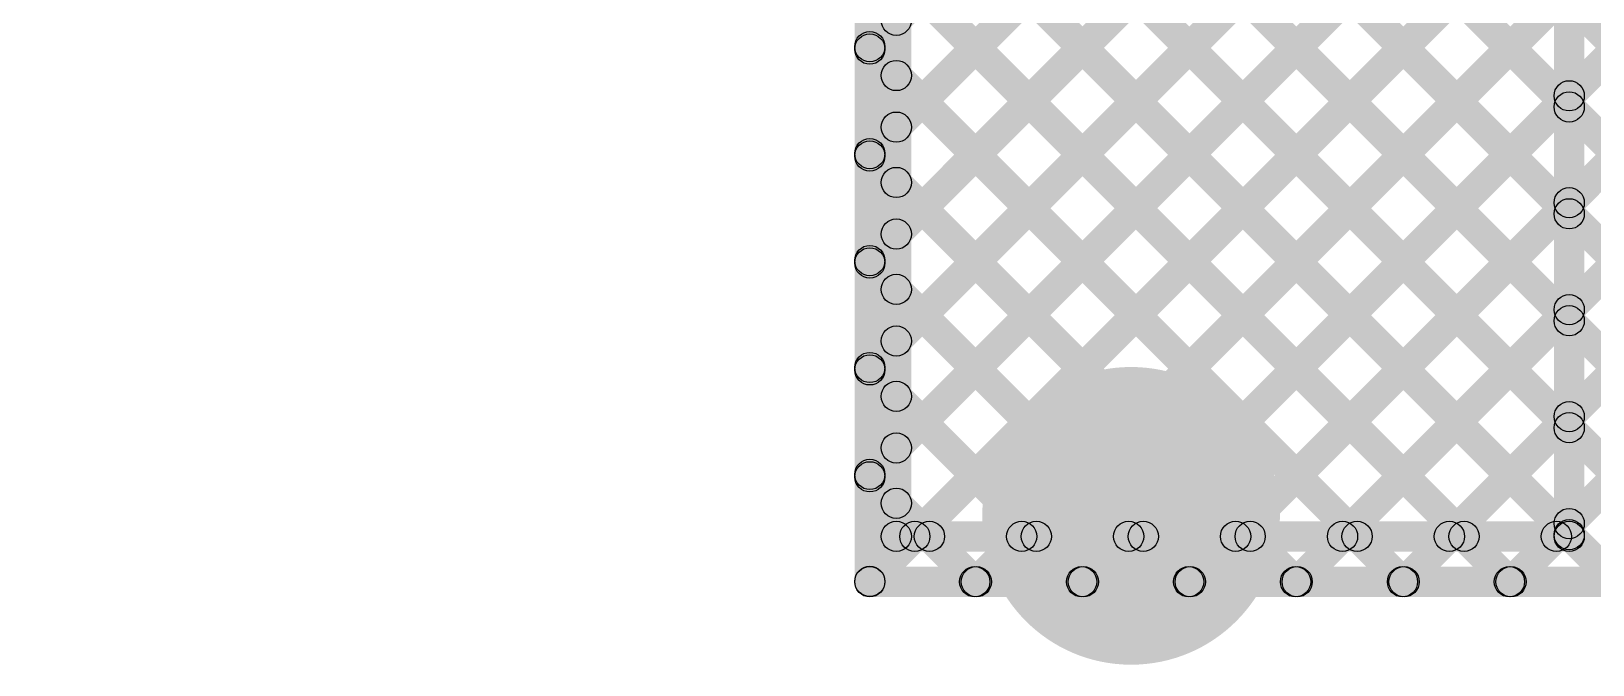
# Model space of a CAD drawing. Header units: millimetres. Extents: x -0.24 to 2.5, y 0 to 2.55.
# Drawn here: x -0.1728 to 0.2402, y 0.058 to 0.2256 of the extents above; entities that cross this region are included whole.
import ezdxf

# ---------------------------------------------------------------- set-up
doc = ezdxf.new("R2010")
doc.units = ezdxf.units.MM
doc.header["$MEASUREMENT"] = 0
for name, color, linetype in [('BottomLayer', 5, 'Continuous'), ('BottomSolder', 6, 'Continuous'), ('MultiLayer', 9, 'Continuous'), ('PadHoleLayer', 156, 'Continuous'), ('TopLayer', 1, 'Continuous'), ('TopSolder', 216, 'Continuous')]:
    doc.layers.add(name, color=color, linetype=linetype)

msp = doc.modelspace()

# ---------------------------------------------------------------- hatches: boundary and pattern name
at = {"layer": 'BottomLayer'}
for points in [[(-0.17283, 0.63506), (-0.16717, 0.64071), (0.32383, 0.14971), (0.31817, 0.14406)], [(-0.17283, 0.60677), (-0.16717, 0.61243), (0.3275, 0.11775), (0.32185, 0.1121)], [(-0.17283, 0.57849), (-0.16717, 0.58414), (0.33414, 0.08283), (0.32849, 0.07717)], [(-0.17283, 0.5502), (-0.16717, 0.55586), (0.30586, 0.08283), (0.3002, 0.07717)], [(-0.17283, 0.52192), (-0.16717, 0.52758), (0.27758, 0.08283), (0.27192, 0.07717)], [(-0.17283, 0.49364), (-0.16717, 0.49929), (0.24929, 0.08283), (0.24364, 0.07717)], [(0.05183, 0.21869), (0.04617, 0.22435), (0.31817, 0.49635), (0.32383, 0.49069)], [(0.05183, 0.19041), (0.04617, 0.19607), (0.31817, 0.46807), (0.32383, 0.46241)], [(0.05183, 0.16213), (0.04617, 0.16778), (0.31817, 0.43978), (0.32383, 0.43413)], [(0.05183, 0.13384), (0.04617, 0.1395), (0.31817, 0.4115), (0.32383, 0.40584)], [(0.05183, 0.10556), (0.04617, 0.11121), (0.31817, 0.38321), (0.32383, 0.37756)], [(0.05183, 0.07727), (0.04617, 0.08293), (0.31817, 0.35493), (0.32383, 0.34927)], [(0.08001, 0.07717), (0.07436, 0.08283), (0.31817, 0.32664), (0.32383, 0.32099)], [(0.1083, 0.07717), (0.10264, 0.08283), (0.31817, 0.29836), (0.32383, 0.2927)], [(0.13658, 0.07717), (0.13092, 0.08283), (0.31817, 0.27008), (0.32383, 0.26442)], [(0.053, 0.08), (0.045, 0.08), (0.045, 0.262), (0.053, 0.262)], [(0.04617, 0.24635), (0.05183, 0.25201), (0.22101, 0.08283), (0.21535, 0.07717)], [(0.16486, 0.07717), (0.15921, 0.08283), (0.31817, 0.24179), (0.32383, 0.23614)], [(0.04617, 0.21807), (0.05183, 0.22372), (0.19272, 0.08283), (0.18707, 0.07717)], [(0.19315, 0.07717), (0.18749, 0.08283), (0.31817, 0.21351), (0.32383, 0.20785)], [(0.04617, 0.18978), (0.05183, 0.19544), (0.16444, 0.08283), (0.15878, 0.07717)], [(0.22143, 0.07717), (0.21578, 0.08283), (0.31817, 0.18522), (0.32383, 0.17957)], [(0.04617, 0.1615), (0.05183, 0.16715), (0.13615, 0.08283), (0.1305, 0.07717)], [(0.04617, 0.13321), (0.05183, 0.13887), (0.10787, 0.08283), (0.10221, 0.07717)], [(0.04617, 0.10493), (0.05183, 0.11059), (0.07959, 0.08283), (0.07393, 0.07717)], [(0.049, 0.076), (0.049, 0.084), (0.34152, 0.084), (0.34152, 0.076)]]:
    msp.add_hatch(color=5, dxfattribs=at).paths.add_polyline_path(points)
h = msp.add_hatch(color=5, dxfattribs=at)
edge = h.paths.add_edge_path()
edge.add_arc((0.049, 0.22152), 0.004, 0, 360)
h = msp.add_hatch(color=5, dxfattribs=at)
edge = h.paths.add_edge_path()
edge.add_arc((0.049, 0.22089), 0.004, 0, 360)
h = msp.add_hatch(color=5, dxfattribs=at)
edge = h.paths.add_edge_path()
edge.add_arc((0.049, 0.19324), 0.004, 0, 360)
h = msp.add_hatch(color=5, dxfattribs=at)
edge = h.paths.add_edge_path()
edge.add_arc((0.049, 0.19261), 0.004, 0, 360)
h = msp.add_hatch(color=5, dxfattribs=at)
edge = h.paths.add_edge_path()
edge.add_arc((0.049, 0.16495), 0.004, 0, 360)
h = msp.add_hatch(color=5, dxfattribs=at)
edge = h.paths.add_edge_path()
edge.add_arc((0.049, 0.16433), 0.004, 0, 360)
h = msp.add_hatch(color=5, dxfattribs=at)
edge = h.paths.add_edge_path()
edge.add_arc((0.049, 0.13667), 0.004, 0, 360)
h = msp.add_hatch(color=5, dxfattribs=at)
edge = h.paths.add_edge_path()
edge.add_arc((0.049, 0.13604), 0.004, 0, 360)
h = msp.add_hatch(color=5, dxfattribs=at)
edge = h.paths.add_edge_path()
edge.add_arc((0.11811, 0.09743), 0.03, 0, 360)
h = msp.add_hatch(color=5, dxfattribs=at)
edge = h.paths.add_edge_path()
edge.add_arc((0.049, 0.10839), 0.004, 0, 360)
h = msp.add_hatch(color=5, dxfattribs=at)
edge = h.paths.add_edge_path()
edge.add_arc((0.049, 0.10776), 0.004, 0, 360)
h = msp.add_hatch(color=5, dxfattribs=at)
edge = h.paths.add_edge_path()
edge.add_arc((0.049, 0.0801), 0.004, 0, 360)
h = msp.add_hatch(color=5, dxfattribs=at)
edge = h.paths.add_edge_path()
edge.add_arc((0.049, 0.08), 0.004, 0, 360)
h = msp.add_hatch(color=5, dxfattribs=at)
edge = h.paths.add_edge_path()
edge.add_arc((0.049, 0.08), 0.004, 0, 360)
h = msp.add_hatch(color=5, dxfattribs=at)
edge = h.paths.add_edge_path()
edge.add_arc((0.07676, 0.08), 0.004, 0, 360)
h = msp.add_hatch(color=5, dxfattribs=at)
edge = h.paths.add_edge_path()
edge.add_arc((0.07718, 0.08), 0.004, 0, 360)
h = msp.add_hatch(color=5, dxfattribs=at)
edge = h.paths.add_edge_path()
edge.add_arc((0.10504, 0.08), 0.004, 0, 360)
h = msp.add_hatch(color=5, dxfattribs=at)
edge = h.paths.add_edge_path()
edge.add_arc((0.10547, 0.08), 0.004, 0, 360)
h = msp.add_hatch(color=5, dxfattribs=at)
edge = h.paths.add_edge_path()
edge.add_arc((0.13333, 0.08), 0.004, 0, 360)
h = msp.add_hatch(color=5, dxfattribs=at)
edge = h.paths.add_edge_path()
edge.add_arc((0.13375, 0.08), 0.004, 0, 360)
h = msp.add_hatch(color=5, dxfattribs=at)
edge = h.paths.add_edge_path()
edge.add_arc((0.16161, 0.08), 0.004, 0, 360)
h = msp.add_hatch(color=5, dxfattribs=at)
edge = h.paths.add_edge_path()
edge.add_arc((0.16204, 0.08), 0.004, 0, 360)
h = msp.add_hatch(color=5, dxfattribs=at)
edge = h.paths.add_edge_path()
edge.add_arc((0.1899, 0.08), 0.004, 0, 360)
h = msp.add_hatch(color=5, dxfattribs=at)
edge = h.paths.add_edge_path()
edge.add_arc((0.19032, 0.08), 0.004, 0, 360)
h = msp.add_hatch(color=5, dxfattribs=at)
edge = h.paths.add_edge_path()
edge.add_arc((0.21818, 0.08), 0.004, 0, 360)
h = msp.add_hatch(color=5, dxfattribs=at)
edge = h.paths.add_edge_path()
edge.add_arc((0.2186, 0.08), 0.004, 0, 360)
at = {"layer": 'BottomSolder'}
h = msp.add_hatch(color=6, dxfattribs=at)
edge = h.paths.add_edge_path()
edge.add_arc((0.11811, 0.09743), 0.034, 0, 360)
at = {"layer": 'MultiLayer'}
h = msp.add_hatch(color=9, dxfattribs=at)
edge = h.paths.add_edge_path()
edge.add_arc((0.11811, 0.09743), 0.03, 0, 360)
at = {"layer": 'PadHoleLayer'}
h = msp.add_hatch(color=156, dxfattribs=at)
edge = h.paths.add_edge_path()
edge.add_arc((0.11811, 0.09743), 0.03937, 0, 360)
at = {"layer": 'TopLayer'}
for points in [[(0.238, 0.092), (0.23, 0.092), (0.23, 1.667), (0.238, 1.667)], [(-0.16583, 0.59977), (-0.16017, 0.60543), (0.23683, 0.20843), (0.23117, 0.20277)], [(-0.16583, 0.57149), (-0.16017, 0.57714), (0.23683, 0.18014), (0.23117, 0.17449)], [(-0.16583, 0.5432), (-0.16017, 0.54886), (0.23683, 0.15186), (0.23117, 0.1462)], [(-0.16583, 0.51492), (-0.16017, 0.52058), (0.23683, 0.12358), (0.23117, 0.11792)], [(0.05883, 0.19741), (0.05317, 0.20307), (0.23117, 0.38107), (0.23683, 0.37541)], [(0.05883, 0.16913), (0.05317, 0.17478), (0.23117, 0.35278), (0.23683, 0.34713)], [(0.05883, 0.14084), (0.05317, 0.1465), (0.23117, 0.3245), (0.23683, 0.31884)], [(0.05883, 0.11256), (0.05317, 0.11821), (0.23117, 0.29621), (0.23683, 0.29056)], [(0.06, 0.092), (0.052, 0.092), (0.052, 0.274), (0.06, 0.274)], [(0.05317, 0.26764), (0.05883, 0.27329), (0.23683, 0.09529), (0.23117, 0.08964)], [(0.06373, 0.08917), (0.05807, 0.09483), (0.23117, 0.26793), (0.23683, 0.26227)], [(0.05317, 0.23935), (0.05883, 0.24501), (0.20901, 0.09483), (0.20335, 0.08917)], [(0.09201, 0.08917), (0.08636, 0.09483), (0.23117, 0.23964), (0.23683, 0.23399)], [(0.05317, 0.21107), (0.05883, 0.21672), (0.18072, 0.09483), (0.17507, 0.08917)], [(0.1203, 0.08917), (0.11464, 0.09483), (0.23117, 0.21136), (0.23683, 0.2057)], [(0.05317, 0.18278), (0.05883, 0.18844), (0.15244, 0.09483), (0.14678, 0.08917)], [(0.14858, 0.08917), (0.14292, 0.09483), (0.23117, 0.18308), (0.23683, 0.17742)], [(0.05317, 0.1545), (0.05883, 0.16015), (0.12415, 0.09483), (0.1185, 0.08917)], [(0.17686, 0.08917), (0.17121, 0.09483), (0.23117, 0.15479), (0.23683, 0.14914)], [(0.05317, 0.12621), (0.05883, 0.13187), (0.09587, 0.09483), (0.09021, 0.08917)], [(0.20515, 0.08917), (0.19949, 0.09483), (0.23117, 0.12651), (0.23683, 0.12085)], [(0.05317, 0.09793), (0.05883, 0.10359), (0.06759, 0.09483), (0.06193, 0.08917)], [(0.056, 0.088), (0.056, 0.096), (0.234, 0.096), (0.234, 0.088)], [(0.23343, 0.08917), (0.22778, 0.09483), (0.23117, 0.09822), (0.23683, 0.09257)]]:
    msp.add_hatch(color=1, dxfattribs=at).paths.add_polyline_path(points)
h = msp.add_hatch(color=1, dxfattribs=at)
edge = h.paths.add_edge_path()
edge.add_arc((0.056, 0.22852), 0.004, 0, 360)
h = msp.add_hatch(color=1, dxfattribs=at)
edge = h.paths.add_edge_path()
edge.add_arc((0.056, 0.21389), 0.004, 0, 360)
h = msp.add_hatch(color=1, dxfattribs=at)
edge = h.paths.add_edge_path()
edge.add_arc((0.234, 0.20853), 0.004, 0, 360)
h = msp.add_hatch(color=1, dxfattribs=at)
edge = h.paths.add_edge_path()
edge.add_arc((0.234, 0.2056), 0.004, 0, 360)
h = msp.add_hatch(color=1, dxfattribs=at)
edge = h.paths.add_edge_path()
edge.add_arc((0.056, 0.20024), 0.004, 0, 360)
h = msp.add_hatch(color=1, dxfattribs=at)
edge = h.paths.add_edge_path()
edge.add_arc((0.056, 0.18561), 0.004, 0, 360)
h = msp.add_hatch(color=1, dxfattribs=at)
edge = h.paths.add_edge_path()
edge.add_arc((0.234, 0.18025), 0.004, 0, 360)
h = msp.add_hatch(color=1, dxfattribs=at)
edge = h.paths.add_edge_path()
edge.add_arc((0.234, 0.17732), 0.004, 0, 360)
h = msp.add_hatch(color=1, dxfattribs=at)
edge = h.paths.add_edge_path()
edge.add_arc((0.056, 0.17195), 0.004, 0, 360)
h = msp.add_hatch(color=1, dxfattribs=at)
edge = h.paths.add_edge_path()
edge.add_arc((0.056, 0.15733), 0.004, 0, 360)
h = msp.add_hatch(color=1, dxfattribs=at)
edge = h.paths.add_edge_path()
edge.add_arc((0.234, 0.15196), 0.004, 0, 360)
h = msp.add_hatch(color=1, dxfattribs=at)
edge = h.paths.add_edge_path()
edge.add_arc((0.234, 0.14903), 0.004, 0, 360)
h = msp.add_hatch(color=1, dxfattribs=at)
edge = h.paths.add_edge_path()
edge.add_arc((0.056, 0.14367), 0.004, 0, 360)
h = msp.add_hatch(color=1, dxfattribs=at)
edge = h.paths.add_edge_path()
edge.add_arc((0.056, 0.12904), 0.004, 0, 360)
h = msp.add_hatch(color=1, dxfattribs=at)
edge = h.paths.add_edge_path()
edge.add_arc((0.11811, 0.09743), 0.03, 0, 360)
h = msp.add_hatch(color=1, dxfattribs=at)
edge = h.paths.add_edge_path()
edge.add_arc((0.234, 0.12368), 0.004, 0, 360)
h = msp.add_hatch(color=1, dxfattribs=at)
edge = h.paths.add_edge_path()
edge.add_arc((0.234, 0.12075), 0.004, 0, 360)
h = msp.add_hatch(color=1, dxfattribs=at)
edge = h.paths.add_edge_path()
edge.add_arc((0.056, 0.11539), 0.004, 0, 360)
h = msp.add_hatch(color=1, dxfattribs=at)
edge = h.paths.add_edge_path()
edge.add_arc((0.056, 0.10076), 0.004, 0, 360)
h = msp.add_hatch(color=1, dxfattribs=at)
edge = h.paths.add_edge_path()
edge.add_arc((0.234, 0.09539), 0.004, 0, 360)
h = msp.add_hatch(color=1, dxfattribs=at)
edge = h.paths.add_edge_path()
edge.add_arc((0.056, 0.092), 0.004, 0, 360)
h = msp.add_hatch(color=1, dxfattribs=at)
edge = h.paths.add_edge_path()
edge.add_arc((0.056, 0.092), 0.004, 0, 360)
h = msp.add_hatch(color=1, dxfattribs=at)
edge = h.paths.add_edge_path()
edge.add_arc((0.0609, 0.092), 0.004, 0, 360)
h = msp.add_hatch(color=1, dxfattribs=at)
edge = h.paths.add_edge_path()
edge.add_arc((0.06476, 0.092), 0.004, 0, 360)
h = msp.add_hatch(color=1, dxfattribs=at)
edge = h.paths.add_edge_path()
edge.add_arc((0.08918, 0.092), 0.004, 0, 360)
h = msp.add_hatch(color=1, dxfattribs=at)
edge = h.paths.add_edge_path()
edge.add_arc((0.09304, 0.092), 0.004, 0, 360)
h = msp.add_hatch(color=1, dxfattribs=at)
edge = h.paths.add_edge_path()
edge.add_arc((0.11747, 0.092), 0.004, 0, 360)
h = msp.add_hatch(color=1, dxfattribs=at)
edge = h.paths.add_edge_path()
edge.add_arc((0.12133, 0.092), 0.004, 0, 360)
h = msp.add_hatch(color=1, dxfattribs=at)
edge = h.paths.add_edge_path()
edge.add_arc((0.14575, 0.092), 0.004, 0, 360)
h = msp.add_hatch(color=1, dxfattribs=at)
edge = h.paths.add_edge_path()
edge.add_arc((0.14961, 0.092), 0.004, 0, 360)
h = msp.add_hatch(color=1, dxfattribs=at)
edge = h.paths.add_edge_path()
edge.add_arc((0.17404, 0.092), 0.004, 0, 360)
h = msp.add_hatch(color=1, dxfattribs=at)
edge = h.paths.add_edge_path()
edge.add_arc((0.17789, 0.092), 0.004, 0, 360)
h = msp.add_hatch(color=1, dxfattribs=at)
edge = h.paths.add_edge_path()
edge.add_arc((0.20232, 0.092), 0.004, 0, 360)
h = msp.add_hatch(color=1, dxfattribs=at)
edge = h.paths.add_edge_path()
edge.add_arc((0.20618, 0.092), 0.004, 0, 360)
h = msp.add_hatch(color=1, dxfattribs=at)
edge = h.paths.add_edge_path()
edge.add_arc((0.23061, 0.092), 0.004, 0, 360)
h = msp.add_hatch(color=1, dxfattribs=at)
edge = h.paths.add_edge_path()
edge.add_arc((0.234, 0.09246), 0.004, 0, 360)
h = msp.add_hatch(color=1, dxfattribs=at)
edge = h.paths.add_edge_path()
edge.add_arc((0.234, 0.092), 0.004, 0, 360)
h = msp.add_hatch(color=1, dxfattribs=at)
edge = h.paths.add_edge_path()
edge.add_arc((0.234, 0.092), 0.004, 0, 360)
at = {"layer": 'TopSolder'}
h = msp.add_hatch(color=216, dxfattribs=at)
edge = h.paths.add_edge_path()
edge.add_arc((0.11811, 0.09743), 0.034, 0, 360)

# ---------------------------------------------------------------- linework, layer by layer
at = {"layer": 'BottomLayer'}
for centre in [(0.049, 0.22152), (0.049, 0.22089), (0.049, 0.19324), (0.049, 0.19261), (0.049, 0.16495), (0.049, 0.16433), (0.049, 0.13667), (0.049, 0.13604), (0.049, 0.10839), (0.049, 0.10776), (0.049, 0.0801), (0.049, 0.08), (0.049, 0.08), (0.07676, 0.08), (0.07718, 0.08), (0.10504, 0.08), (0.10547, 0.08), (0.13333, 0.08), (0.13375, 0.08), (0.16161, 0.08), (0.16204, 0.08), (0.1899, 0.08), (0.19032, 0.08), (0.21818, 0.08), (0.2186, 0.08)]:
    msp.add_circle(centre, 0.004, dxfattribs=at)
at = {"layer": 'TopLayer'}
for centre in [(0.056, 0.22852), (0.056, 0.21389), (0.234, 0.20853), (0.234, 0.2056), (0.056, 0.20024), (0.056, 0.18561), (0.234, 0.18025), (0.234, 0.17732), (0.056, 0.17195), (0.056, 0.15733), (0.234, 0.15196), (0.234, 0.14903), (0.056, 0.14367), (0.056, 0.12904), (0.234, 0.12368), (0.234, 0.12075), (0.056, 0.11539), (0.056, 0.10076), (0.234, 0.09539), (0.056, 0.092), (0.056, 0.092), (0.0609, 0.092), (0.06476, 0.092), (0.08918, 0.092), (0.09304, 0.092), (0.11747, 0.092), (0.12133, 0.092), (0.14575, 0.092), (0.14961, 0.092), (0.17404, 0.092), (0.17789, 0.092), (0.20232, 0.092), (0.20618, 0.092), (0.23061, 0.092), (0.234, 0.09246), (0.234, 0.092), (0.234, 0.092)]:
    msp.add_circle(centre, 0.004, dxfattribs=at)

doc.saveas('drawing.dxf')
